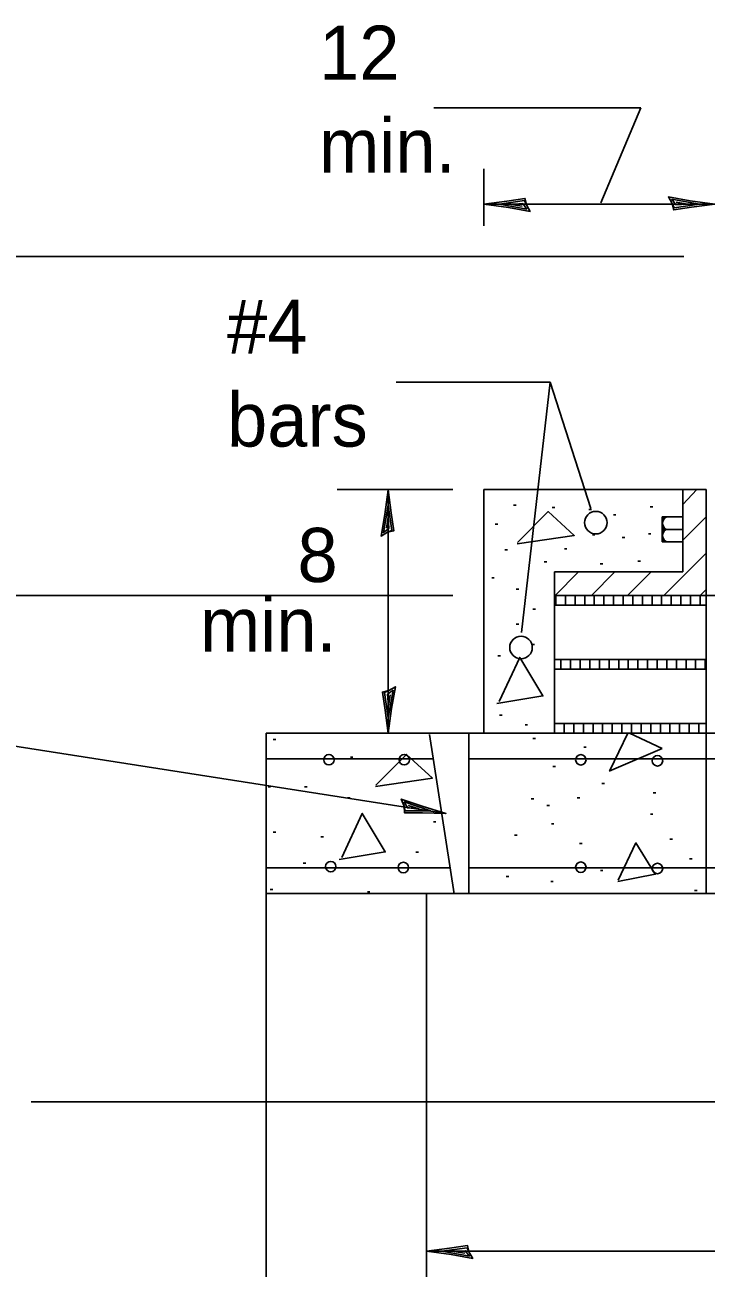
# Model space of a CAD drawing. Extents: x 0 to 2.83, y -0.12 to 1.83.
# Drawn here: x 2.0093 to 2.1562, y 1.2945 to 1.5626 of the extents above; entities that cross this region are included whole.
import ezdxf

# ---------------------------------------------------------------- set-up
doc = ezdxf.new("R2010")
doc.units = 0
for name, color, linetype in [('RD_Pr_Roadway_Dimensions', 7, 'Continuous'), ('RD_Pr_Roadway_Notes', 7, 'Continuous'), ('SH_General_Details', 7, 'Continuous')]:
    doc.layers.add(name, color=color, linetype=linetype)

msp = doc.modelspace()

# ---------------------------------------------------------------- linework, layer by layer
at = {"layer": 'RD_Pr_Roadway_Dimensions'}
for p, q in [((2.14212, 1.54467), (2.09746, 1.54467)), ((2.13351, 1.52416), (2.14212, 1.54467)), ((2.10825, 1.51926), (2.10825, 1.53155)), ((2.10825, 1.5239), (2.15808, 1.5239)), ((2.15141, 1.51259), (1.98702, 1.51259)), ((2.10159, 1.46237), (2.07663, 1.46237)), ((2.08764, 1.46235), (2.08764, 1.40984)), ((2.10159, 1.43956), (1.98792, 1.43956)), ((2.09587, 1.29814), (2.37235, 1.29814))]:
    msp.add_line(p, q, dxfattribs=at)
for points in [[(2.14889, 1.52404), (2.1492, 1.52267), (2.15308, 1.52326), (2.15808, 1.5239), (2.15275, 1.52464), (2.14808, 1.52546), (2.14889, 1.52404), (2.1493, 1.52313), (2.15472, 1.52391), (2.1488, 1.52495), (2.14967, 1.52379), (2.15216, 1.52394), (2.14977, 1.52431)], [(2.11743, 1.52377), (2.11713, 1.52514), (2.11324, 1.52455), (2.10825, 1.5239), (2.11358, 1.52317), (2.11825, 1.52235), (2.11743, 1.52377), (2.11702, 1.52468), (2.11161, 1.5239), (2.11753, 1.52286), (2.11665, 1.52402), (2.11417, 1.52386), (2.11656, 1.5235)], [(2.08751, 1.45317), (2.08888, 1.45348), (2.08829, 1.45736), (2.08764, 1.46235), (2.08691, 1.45702), (2.08609, 1.45235), (2.08751, 1.45317), (2.08841, 1.45358), (2.08763, 1.459), (2.08659, 1.45308), (2.08776, 1.45395), (2.0876, 1.45644), (2.08724, 1.45405)], [(2.08777, 1.41902), (2.0864, 1.41871), (2.08699, 1.41483), (2.08764, 1.40984), (2.08837, 1.41517), (2.08919, 1.41984), (2.08777, 1.41902), (2.08687, 1.41861), (2.08765, 1.41319), (2.08869, 1.41911), (2.08752, 1.41824), (2.08768, 1.41575), (2.08804, 1.41815)], [(2.10505, 1.29801), (2.10474, 1.29938), (2.10086, 1.29879), (2.09587, 1.29814), (2.1012, 1.29741), (2.10587, 1.29659), (2.10505, 1.29801), (2.10464, 1.29891), (2.09922, 1.29813), (2.10514, 1.29709), (2.10427, 1.29826), (2.10178, 1.2981), (2.10418, 1.29774)]]:
    msp.add_lwpolyline(points, dxfattribs=at)
at = {"layer": 'RD_Pr_Roadway_Notes'}
for p, q in [((2.08935, 1.48552), (2.12259, 1.48552)), ((2.12259, 1.48552), (2.11642, 1.43156)), ((2.12259, 1.48552), (2.13137, 1.45827)), ((2.00575, 1.40723), (2.1001, 1.39255)), ((2.01068, 1.33036), (2.2346, 1.33036))]:
    msp.add_line(p, q, dxfattribs=at)
msp.add_lwpolyline([(2.09105, 1.39409), (2.09114, 1.39269), (2.09507, 1.39268), (2.1001, 1.39255), (2.09495, 1.39409), (2.09046, 1.39562), (2.09105, 1.39409), (2.09131, 1.39313), (2.09679, 1.39307), (2.0911, 1.39501), (2.09178, 1.39372), (2.09426, 1.3935), (2.09195, 1.39422)], dxfattribs=at)
at = {"layer": 'SH_General_Details'}
for p, q in [((2.15115, 1.46237), (2.10825, 1.46237)), ((2.10825, 1.46237), (2.10825, 1.40984)), ((2.15115, 1.44461), (2.15115, 1.46237)), ((2.15115, 1.46237), (2.1562, 1.46237)), ((2.1562, 1.46237), (2.1562, 1.37528)), ((2.11469, 1.45904), (2.11524, 1.45904)), ((2.12299, 1.45847), (2.12354, 1.45847)), ((2.14413, 1.45866), (2.14468, 1.45866)), ((2.13092, 1.45809), (2.13147, 1.45809)), ((2.1362, 1.45696), (2.13675, 1.45696)), ((2.1467, 1.4511), (2.1467, 1.45646)), ((2.1467, 1.45646), (2.14754, 1.45646)), ((2.14754, 1.45646), (2.1467, 1.45646)), ((2.1467, 1.45646), (2.1467, 1.4511)), ((2.15115, 1.45646), (2.14754, 1.45646)), ((2.15115, 1.4511), (2.15115, 1.45646)), ((2.11072, 1.45488), (2.11127, 1.45488)), ((2.15115, 1.45378), (2.14754, 1.45378)), ((2.13167, 1.45262), (2.13222, 1.45262)), ((2.13809, 1.45205), (2.13864, 1.45205)), ((2.14375, 1.4528), (2.1443, 1.4528)), ((2.14754, 1.4511), (2.1467, 1.4511)), ((2.1467, 1.4511), (2.14754, 1.4511)), ((2.14754, 1.4511), (2.15115, 1.4511)), ((2.1128, 1.4494), (2.11335, 1.4494)), ((2.12563, 1.44959), (2.12618, 1.44959)), ((2.12129, 1.44676), (2.12184, 1.44676)), ((2.13337, 1.44638), (2.13392, 1.44638)), ((2.14149, 1.44695), (2.14204, 1.44695)), ((2.10997, 1.44336), (2.11052, 1.44336)), ((2.12352, 1.43748), (2.12352, 1.44461)), ((2.12352, 1.44461), (2.15115, 1.44461)), ((2.11525, 1.4409), (2.1158, 1.4409)), ((2.1562, 1.43956), (2.12352, 1.43956)), ((2.1562, 1.44163), (2.1562, 1.43956)), ((2.1562, 1.43956), (2.33088, 1.43956)), ((2.12352, 1.43748), (2.12352, 1.42573)), ((2.1562, 1.43748), (2.12352, 1.43748)), ((2.11884, 1.43656), (2.11939, 1.43656)), ((2.11525, 1.43335), (2.1158, 1.43335)), ((2.11865, 1.429), (2.1192, 1.429)), ((2.11129, 1.42654), (2.11184, 1.42654)), ((2.12352, 1.42573), (2.1562, 1.42573)), ((2.12352, 1.42366), (2.12352, 1.41191)), ((2.1562, 1.42366), (2.12352, 1.42366)), ((2.13527, 1.42366), (2.13527, 1.42573)), ((2.11167, 1.4137), (2.11222, 1.4137)), ((2.11714, 1.41162), (2.11769, 1.41162)), ((2.12352, 1.41191), (2.1562, 1.41191)), ((2.12352, 1.40984), (2.12352, 1.41191)), ((2.06131, 1.37528), (2.06131, 1.40984)), ((2.06131, 1.40984), (2.13527, 1.40984)), ((2.06283, 1.40845), (2.06338, 1.40845)), ((2.10183, 1.37518), (2.09655, 1.40957)), ((2.10504, 1.37528), (2.10504, 1.40984)), ((2.11881, 1.40873), (2.11937, 1.40873)), ((2.15808, 1.40984), (2.13527, 1.40984)), ((2.1298, 1.4068), (2.13036, 1.4068)), ((2.06131, 1.40431), (2.09736, 1.40431)), ((2.07949, 1.40465), (2.08004, 1.40465)), ((2.10504, 1.40431), (2.13527, 1.40431)), ((2.12317, 1.40265), (2.12372, 1.40265)), ((2.15808, 1.40431), (2.13527, 1.40431)), ((2.06172, 1.3983), (2.06228, 1.3983)), ((2.0696, 1.3983), (2.07015, 1.3983)), ((2.13374, 1.39899), (2.1343, 1.39899)), ((2.1448, 1.39698), (2.14536, 1.39698)), ((2.07886, 1.39588), (2.07942, 1.39588)), ((2.11847, 1.39567), (2.11902, 1.39567)), ((2.12186, 1.39422), (2.12241, 1.39422)), ((2.12842, 1.39588), (2.12898, 1.39588)), ((2.14418, 1.39242), (2.14473, 1.39242)), ((2.09739, 1.39076), (2.09794, 1.39076)), ((2.12282, 1.39028), (2.12338, 1.39028)), ((2.06283, 1.38848), (2.06338, 1.38848)), ((2.07313, 1.38751), (2.07368, 1.38751)), ((2.11488, 1.38786), (2.11543, 1.38786)), ((2.12891, 1.38606), (2.12946, 1.38606)), ((2.1484, 1.38703), (2.14895, 1.38703)), ((2.09359, 1.38419), (2.09414, 1.38419)), ((2.10097, 1.38081), (2.06131, 1.38081)), ((2.06932, 1.38184), (2.06988, 1.38184)), ((2.15808, 1.38081), (2.10504, 1.38081)), ((2.15261, 1.38274), (2.15317, 1.38274)), ((2.11308, 1.37894), (2.11363, 1.37894)), ((2.12269, 1.3779), (2.12324, 1.3779)), ((2.1334, 1.38025), (2.13395, 1.38025)), ((2.06131, 0.96056), (2.06131, 1.37528)), ((2.15808, 1.37528), (2.06131, 1.37528)), ((2.06221, 1.37611), (2.06276, 1.37611)), ((2.08315, 1.37562), (2.0837, 1.37562)), ((2.09587, 0.96056), (2.09587, 1.37528)), ((2.15372, 1.3759), (2.15427, 1.3759))]:
    msp.add_line(p, q, dxfattribs=at)
for points in [[(2.15115, 1.45914), (2.1542, 1.46237)], [(2.11552, 1.45097), (2.12216, 1.45761), (2.12776, 1.45249), (2.11545, 1.45069)], [(2.1467, 1.45646), (2.1467, 1.4511)], [(2.14678, 1.45646), (2.14678, 1.4511)], [(2.14678, 1.45646), (2.14678, 1.45526)], [(2.14678, 1.45646), (2.14678, 1.4554)], [(2.14678, 1.45646), (2.14678, 1.45548)], [(2.14678, 1.45646), (2.14678, 1.45555)], [(2.14687, 1.45646), (2.14687, 1.45562)], [(2.14687, 1.45646), (2.14687, 1.45569)], [(2.14687, 1.45646), (2.14687, 1.45576)], [(2.14695, 1.45646), (2.14695, 1.45583)], [(2.14695, 1.45646), (2.14695, 1.45576)], [(2.14695, 1.45646), (2.14695, 1.4559)], [(2.14695, 1.45646), (2.14695, 1.45597)], [(2.14703, 1.45646), (2.14703, 1.45597)], [(2.14703, 1.45646), (2.14703, 1.45604)], [(2.14712, 1.45646), (2.14712, 1.45604)], [(2.14712, 1.45646), (2.14712, 1.45611)], [(2.14712, 1.45646), (2.14712, 1.45618)], [(2.1472, 1.45646), (2.1472, 1.45625)], [(2.1472, 1.45646), (2.1472, 1.45618)], [(2.14729, 1.45646), (2.14729, 1.45625)], [(2.14729, 1.45646), (2.14729, 1.45632)], [(2.14737, 1.45646), (2.14737, 1.45639)], [(2.14737, 1.45646), (2.14737, 1.45632)], [(2.14745, 1.45646), (2.14745, 1.45639)], [(2.14745, 1.45646), (2.14745, 1.45646)], [(2.15115, 1.45143), (2.1562, 1.45648)], [(2.14678, 1.45498), (2.14678, 1.45258)], [(2.14678, 1.45491), (2.14678, 1.45272)], [(2.14678, 1.45484), (2.14678, 1.45279)], [(2.14678, 1.45477), (2.14678, 1.45279)], [(2.14687, 1.4547), (2.14687, 1.45286)], [(2.14687, 1.45463), (2.14687, 1.45294)], [(2.14687, 1.45456), (2.14687, 1.453)], [(2.14687, 1.45456), (2.14687, 1.45308)], [(2.14695, 1.45449), (2.14695, 1.45308)], [(2.14695, 1.45442), (2.14695, 1.45315)], [(2.14695, 1.45442), (2.14695, 1.45322)], [(2.14695, 1.45435), (2.14695, 1.45322)], [(2.14703, 1.45435), (2.14703, 1.45322)], [(2.14703, 1.45428), (2.14703, 1.45329)], [(2.14703, 1.45421), (2.14703, 1.45336)], [(2.14712, 1.45421), (2.14712, 1.45336)], [(2.14712, 1.45413), (2.14712, 1.45336)], [(2.14712, 1.45413), (2.14712, 1.45343)], [(2.14712, 1.45413), (2.14712, 1.4535)], [(2.1472, 1.45406), (2.1472, 1.4535)], [(2.1472, 1.45406), (2.1472, 1.45357)], [(2.1472, 1.45399), (2.1472, 1.45357)], [(2.14729, 1.45399), (2.14729, 1.45357)], [(2.14729, 1.45392), (2.14729, 1.45364)], [(2.14737, 1.45392), (2.14737, 1.45364)], [(2.14737, 1.45385), (2.14737, 1.45371)], [(2.14745, 1.45385), (2.14745, 1.45371)], [(2.14745, 1.45378), (2.14745, 1.45378)], [(2.14678, 1.4523), (2.14678, 1.4511)], [(2.14678, 1.45216), (2.14678, 1.4511)], [(2.14678, 1.45209), (2.14678, 1.4511)], [(2.14678, 1.45202), (2.14678, 1.4511)], [(2.14687, 1.45202), (2.14687, 1.4511)], [(2.14687, 1.45195), (2.14687, 1.4511)], [(2.14687, 1.45188), (2.14687, 1.4511)], [(2.14687, 1.45181), (2.14687, 1.4511)], [(2.14695, 1.45181), (2.14695, 1.4511)], [(2.14695, 1.45173), (2.14695, 1.4511)], [(2.14695, 1.45166), (2.14695, 1.4511)], [(2.14703, 1.45159), (2.14703, 1.4511)], [(2.14703, 1.45152), (2.14703, 1.4511)], [(2.14712, 1.45152), (2.14712, 1.4511)], [(2.14712, 1.45145), (2.14712, 1.4511)], [(2.1472, 1.45138), (2.1472, 1.4511)], [(2.1472, 1.45131), (2.1472, 1.4511)], [(2.14729, 1.45131), (2.14729, 1.4511)], [(2.14729, 1.45124), (2.14729, 1.4511)], [(2.14737, 1.45124), (2.14737, 1.4511)], [(2.14737, 1.45117), (2.14737, 1.4511)], [(2.14745, 1.45117), (2.14745, 1.4511)], [(2.14745, 1.4511), (2.14745, 1.4511)], [(2.14708, 1.43956), (2.1562, 1.44867)], [(2.12358, 1.43956), (2.12365, 1.43956), (2.1287, 1.44461)], [(2.13146, 1.43956), (2.13651, 1.44461)], [(2.13927, 1.43956), (2.14432, 1.44461)], [(2.12379, 1.43748), (2.12379, 1.43956)], [(2.12587, 1.43748), (2.12587, 1.43956)], [(2.12794, 1.43748), (2.12794, 1.43956)], [(2.13001, 1.43748), (2.13001, 1.43956)], [(2.13209, 1.43748), (2.13209, 1.43956)], [(2.13416, 1.43748), (2.13416, 1.43956)], [(2.13623, 1.43748), (2.13623, 1.43956)], [(2.13831, 1.43748), (2.13831, 1.43956)], [(2.14038, 1.43748), (2.14038, 1.43956)], [(2.14245, 1.43748), (2.14245, 1.43956)], [(2.14453, 1.43748), (2.14453, 1.43956)], [(2.1466, 1.43748), (2.1466, 1.43956)], [(2.14868, 1.43748), (2.14868, 1.43956)], [(2.15075, 1.43748), (2.15075, 1.43956)], [(2.15282, 1.43748), (2.15282, 1.43956)], [(2.1549, 1.43956), (2.1562, 1.44083)], [(2.1549, 1.43748), (2.1549, 1.43956)], [(2.11159, 1.41665), (2.11602, 1.42618), (2.121, 1.41789), (2.11104, 1.41623)], [(2.12352, 1.42366), (2.12352, 1.42573)], [(2.1249, 1.42366), (2.1249, 1.42573)], [(2.12697, 1.42366), (2.12697, 1.42573)], [(2.12905, 1.42366), (2.12905, 1.42573)], [(2.13112, 1.42366), (2.13112, 1.42573)], [(2.13319, 1.42366), (2.13319, 1.42573)], [(2.13527, 1.42366), (2.13527, 1.42573)], [(2.13734, 1.42366), (2.13734, 1.42573)], [(2.13941, 1.42366), (2.13941, 1.42573)], [(2.14149, 1.42366), (2.14149, 1.42573)], [(2.14356, 1.42366), (2.14356, 1.42573)], [(2.14563, 1.42366), (2.14563, 1.42573)], [(2.14771, 1.42366), (2.14771, 1.42573)], [(2.14978, 1.42366), (2.14978, 1.42573)], [(2.15186, 1.42366), (2.15186, 1.42573)], [(2.15393, 1.42366), (2.15393, 1.42573)], [(2.156, 1.42366), (2.156, 1.42573)], [(2.12559, 1.40984), (2.12559, 1.41191)], [(2.12766, 1.40984), (2.12766, 1.41191)], [(2.12974, 1.40984), (2.12974, 1.41191)], [(2.13181, 1.40984), (2.13181, 1.41191)], [(2.13388, 1.40984), (2.13388, 1.41191)], [(2.13596, 1.40984), (2.13596, 1.41191)], [(2.13803, 1.40984), (2.13803, 1.41191)], [(2.1401, 1.40984), (2.1401, 1.41191)], [(2.14218, 1.40984), (2.14218, 1.41191)], [(2.14425, 1.40984), (2.14425, 1.41191)], [(2.14633, 1.40984), (2.14633, 1.41191)], [(2.1484, 1.40984), (2.1484, 1.41191)], [(2.15047, 1.40984), (2.15047, 1.41191)], [(2.15255, 1.40984), (2.15255, 1.41191)], [(2.15462, 1.40984), (2.15462, 1.41191)], [(2.1354, 1.40182), (2.13934, 1.40984)], [(2.13969, 1.40984), (2.14674, 1.40652)], [(2.08495, 1.39864), (2.09158, 1.40527), (2.09718, 1.40016), (2.08488, 1.39836)], [(2.14674, 1.40652), (2.13527, 1.40168)], [(2.07762, 1.38302), (2.08204, 1.39256), (2.08702, 1.38426), (2.07707, 1.3826)], [(2.1372, 1.37818), (2.14107, 1.3862), (2.14522, 1.37942), (2.13713, 1.3779)]]:
    msp.add_lwpolyline(points, dxfattribs=at)
for centre, radius in [((2.13241, 1.45524), 0.00243), ((2.11628, 1.42833), 0.00243), ((2.07486, 1.40412), 0.00113), ((2.0911, 1.40412), 0.00113), ((2.12918, 1.4041), 0.00113), ((2.1457, 1.40389), 0.00113), ((2.07524, 1.38108), 0.00113), ((2.09091, 1.38088), 0.00113), ((2.12918, 1.38095), 0.00113), ((2.1457, 1.38067), 0.00113)]:
    msp.add_circle(centre, radius, dxfattribs=at)
for centre in [(2.14884, 1.45512), (2.14884, 1.45247)]:
    msp.add_ellipse(centre, major_axis=(0.00204, 0), ratio=0.840278, start_param=2.258131, end_param=4.025055, dxfattribs=at)

# ---------------------------------------------------------------- texts
at = {"layer": 'RD_Pr_Roadway_Dimensions'}
for s, p in [('12', (2.07272, 1.55073)), ('min.', (2.07272, 1.53073)), ('8 ', (2.06807, 1.44244)), ('min.', (2.04705, 1.42744))]:
    msp.add_text(s, height=0.011667, dxfattribs=at).set_placement(p)
at = {"layer": 'RD_Pr_Roadway_Notes'}
for s, p in [('#4', (2.05288, 1.49164)), ('bars', (2.05288, 1.47164))]:
    msp.add_text(s, height=0.011667, dxfattribs=at).set_placement(p)

doc.saveas('drawing.dxf')
